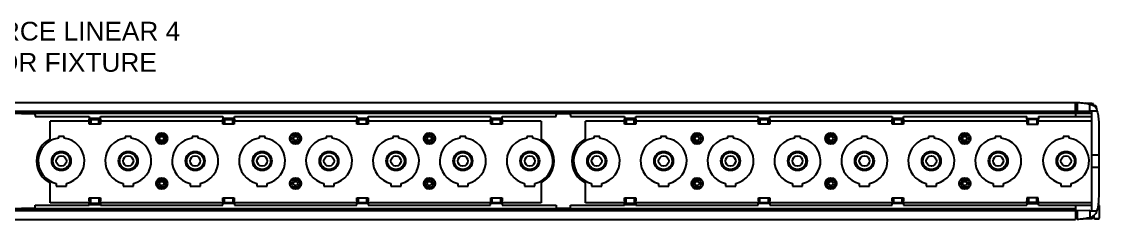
# Model space of a CAD drawing. Header units: inches. Extents: x -19 to 59.5, y 0.2 to 7.5.
# Drawn here: x 20.02 to 59.48, y 0.22 to 7.48 of the extents above; entities that cross this region are included whole.
import ezdxf

# ---------------------------------------------------------------- set-up
doc = ezdxf.new("R2010")
doc.units = ezdxf.units.IN
doc.header["$LTSCALE"] = 0.75
doc.header["$MEASUREMENT"] = 0
doc.layers.get('0').update_dxf_attribs({"linetype": 'CONTINUOUS'})
doc.layers.add('TEXT', color=1, linetype='CONTINUOUS')
doc.styles.add('ARIAL', font='arial.ttf')

msp = doc.modelspace()

# ---------------------------------------------------------------- linework, layer by layer
for p, q in [((-18.095, 4.507), (58.666, 4.507)), ((58.666, 4.51), (58.758, 4.504)), ((59.193, 4.476), (58.974, 4.48)), ((59.116, 4.455), (59.118, 4.454)), ((59.13, 4.227), (59.13, 4.443)), ((59.193, 4.436), (59.193, 4.476)), ((59.267, 4.461), (59.208, 4.461)), ((59.267, 4.391), (59.267, 4.461)), ((59.346, 4.385), (59.267, 4.385)), ((-18.095, 4.194), (58.606, 4.194)), ((-18.095, 4.122), (58.606, 4.122)), ((20.487, 4.088), (20.024, 4.088)), ((20.518, 4.057), (20.518, 3.99)), ((20.518, 3.99), (22.495, 3.99)), ((22.495, 3.99), (22.495, 3.897)), ((22.916, 3.897), (22.916, 3.99)), ((22.916, 3.99), (27.395, 3.99)), ((27.395, 3.99), (27.395, 3.897)), ((27.816, 3.897), (27.816, 3.99)), ((27.816, 3.99), (32.295, 3.99)), ((32.295, 3.99), (32.295, 3.897)), ((32.716, 3.897), (32.716, 3.99)), ((32.716, 3.99), (37.195, 3.99)), ((37.195, 3.99), (37.195, 3.897)), ((37.616, 3.897), (37.616, 3.99)), ((37.616, 3.99), (39.593, 3.99)), ((39.593, 3.99), (39.593, 4.057)), ((40.087, 4.088), (39.624, 4.088)), ((40.118, 4.057), (40.118, 3.99)), ((40.118, 3.99), (42.095, 3.99)), ((42.095, 3.99), (42.095, 3.897)), ((42.516, 3.897), (42.516, 3.99)), ((42.516, 3.99), (46.995, 3.99)), ((46.995, 3.99), (46.995, 3.897)), ((47.416, 3.897), (47.416, 3.99)), ((47.416, 3.99), (51.895, 3.99)), ((51.895, 3.99), (51.895, 3.897)), ((52.316, 3.897), (52.316, 3.99)), ((52.316, 3.99), (56.825, 3.99)), ((56.825, 3.897), (56.825, 3.99)), ((57.247, 3.99), (59.206, 3.99)), ((57.247, 3.99), (57.247, 3.897)), ((58.606, 4.194), (58.606, 3.99)), ((58.666, 4.182), (58.606, 4.181)), ((58.606, 4.112), (59.206, 4.112)), ((59.116, 4.174), (58.654, 4.182)), ((59.126, 4.198), (59.126, 4.184)), ((59.206, 0.535), (59.206, 4.191)), ((21.068, 3.172), (21.068, 3.823)), ((22.498, 3.823), (21.068, 3.823)), ((22.916, 3.923), (22.495, 3.923)), ((22.495, 3.882), (22.916, 3.882)), ((22.496, 3.863), (22.497, 3.857)), ((22.498, 3.711), (22.498, 3.823)), ((22.913, 3.711), (22.498, 3.711)), ((22.555, 3.882), (22.555, 3.711)), ((22.855, 3.711), (22.855, 3.882)), ((22.913, 3.823), (22.913, 3.711)), ((27.398, 3.823), (22.913, 3.823)), ((22.914, 3.857), (22.915, 3.863)), ((27.816, 3.923), (27.395, 3.923)), ((27.395, 3.882), (27.816, 3.882)), ((27.396, 3.863), (27.397, 3.857)), ((27.398, 3.711), (27.398, 3.823)), ((27.813, 3.711), (27.398, 3.711)), ((27.455, 3.882), (27.455, 3.711)), ((27.755, 3.711), (27.755, 3.882)), ((27.813, 3.823), (27.813, 3.711)), ((32.298, 3.823), (27.813, 3.823)), ((27.814, 3.857), (27.815, 3.863)), ((32.716, 3.923), (32.295, 3.923)), ((32.295, 3.882), (32.716, 3.882)), ((32.296, 3.863), (32.297, 3.857)), ((32.298, 3.711), (32.298, 3.823)), ((32.713, 3.711), (32.298, 3.711)), ((32.355, 3.882), (32.355, 3.711)), ((32.655, 3.711), (32.655, 3.882)), ((32.713, 3.823), (32.713, 3.711)), ((37.198, 3.823), (32.713, 3.823)), ((32.714, 3.857), (32.715, 3.863)), ((37.616, 3.923), (37.195, 3.923)), ((37.195, 3.882), (37.616, 3.882)), ((37.196, 3.863), (37.197, 3.857)), ((37.198, 3.711), (37.198, 3.823)), ((37.613, 3.711), (37.198, 3.711)), ((37.255, 3.882), (37.255, 3.711)), ((37.555, 3.711), (37.555, 3.882)), ((39.043, 3.823), (37.613, 3.823)), ((37.613, 3.823), (37.613, 3.711)), ((37.614, 3.857), (37.615, 3.863)), ((39.043, 3.823), (39.043, 3.163)), ((40.668, 3.172), (40.668, 3.823)), ((42.098, 3.823), (40.668, 3.823)), ((42.516, 3.923), (42.095, 3.923)), ((42.095, 3.882), (42.516, 3.882)), ((42.096, 3.863), (42.097, 3.857)), ((42.098, 3.711), (42.098, 3.823)), ((42.513, 3.711), (42.098, 3.711)), ((42.155, 3.882), (42.155, 3.711)), ((42.455, 3.711), (42.455, 3.882)), ((42.513, 3.823), (42.513, 3.711)), ((46.998, 3.823), (42.513, 3.823)), ((42.514, 3.857), (42.515, 3.863)), ((47.416, 3.923), (46.995, 3.923)), ((46.995, 3.882), (47.416, 3.882)), ((46.996, 3.863), (46.997, 3.857)), ((46.998, 3.711), (46.998, 3.823)), ((47.413, 3.711), (46.998, 3.711)), ((47.055, 3.882), (47.055, 3.711)), ((47.355, 3.711), (47.355, 3.882)), ((47.413, 3.823), (47.413, 3.711)), ((51.898, 3.823), (47.413, 3.823)), ((47.414, 3.857), (47.415, 3.863)), ((52.316, 3.923), (51.895, 3.923)), ((51.895, 3.882), (52.316, 3.882)), ((51.896, 3.863), (51.897, 3.857)), ((51.898, 3.711), (51.898, 3.823)), ((52.313, 3.711), (51.898, 3.711)), ((51.955, 3.882), (51.955, 3.711)), ((52.255, 3.711), (52.255, 3.882)), ((56.829, 3.823), (52.313, 3.823)), ((52.313, 3.823), (52.313, 3.711)), ((52.314, 3.857), (52.315, 3.863)), ((56.825, 3.923), (57.247, 3.923)), ((57.247, 3.882), (56.826, 3.882)), ((56.827, 3.857), (56.827, 3.863)), ((56.829, 3.823), (56.829, 3.711)), ((56.829, 3.711), (57.244, 3.711)), ((56.886, 3.711), (56.886, 3.882)), ((57.186, 3.882), (57.186, 3.711)), ((59.206, 3.823), (57.244, 3.823)), ((57.244, 3.711), (57.244, 3.823)), ((57.246, 3.863), (57.245, 3.857)), ((21.371, 3.26), (21.371, 3.201)), ((21.59, 3.201), (21.59, 3.26)), ((23.821, 3.26), (23.821, 3.201)), ((24.04, 3.201), (24.04, 3.26)), ((26.271, 3.26), (26.271, 3.201)), ((26.49, 3.201), (26.49, 3.26)), ((28.721, 3.26), (28.721, 3.201)), ((28.94, 3.201), (28.94, 3.26)), ((31.171, 3.26), (31.171, 3.201)), ((31.39, 3.201), (31.39, 3.26)), ((33.621, 3.26), (33.621, 3.201)), ((33.84, 3.201), (33.84, 3.26)), ((36.071, 3.26), (36.071, 3.201)), ((36.29, 3.201), (36.29, 3.26)), ((38.521, 3.26), (38.521, 3.201)), ((38.74, 3.201), (38.74, 3.26)), ((40.971, 3.26), (40.971, 3.201)), ((41.19, 3.201), (41.19, 3.26)), ((43.421, 3.26), (43.421, 3.201)), ((43.64, 3.201), (43.64, 3.26)), ((45.871, 3.26), (45.871, 3.201)), ((46.09, 3.201), (46.09, 3.26)), ((48.321, 3.26), (48.321, 3.201)), ((48.54, 3.201), (48.54, 3.26)), ((50.771, 3.26), (50.771, 3.201)), ((50.99, 3.201), (50.99, 3.26)), ((53.221, 3.26), (53.221, 3.201)), ((53.44, 3.201), (53.44, 3.26)), ((55.671, 3.26), (55.671, 3.201)), ((55.89, 3.201), (55.89, 3.26)), ((58.152, 3.26), (58.152, 3.201)), ((58.371, 3.201), (58.371, 3.26)), ((59.206, 2.594), (59.439, 2.594)), ((59.458, 2.594), (59.459, 2.132)), ((59.206, 2.133), (59.439, 2.133)), ((21.068, 0.829), (21.068, 1.554)), ((21.292, 1.539), (21.292, 1.442)), ((21.292, 1.442), (21.669, 1.442)), ((21.669, 1.442), (21.669, 1.539)), ((23.742, 1.539), (23.742, 1.442)), ((23.742, 1.442), (24.119, 1.442)), ((24.119, 1.442), (24.119, 1.539)), ((26.192, 1.539), (26.192, 1.442)), ((26.192, 1.442), (26.569, 1.442)), ((26.569, 1.442), (26.569, 1.539)), ((28.642, 1.539), (28.642, 1.442)), ((28.642, 1.442), (29.019, 1.442)), ((29.019, 1.442), (29.019, 1.539)), ((31.092, 1.539), (31.092, 1.442)), ((31.092, 1.442), (31.469, 1.442)), ((31.469, 1.442), (31.469, 1.539)), ((33.542, 1.539), (33.542, 1.442)), ((33.542, 1.442), (33.919, 1.442)), ((33.919, 1.442), (33.919, 1.539)), ((35.992, 1.539), (35.992, 1.442)), ((35.992, 1.442), (36.369, 1.442)), ((36.369, 1.442), (36.369, 1.539)), ((38.442, 1.539), (38.442, 1.442)), ((38.442, 1.442), (38.819, 1.442)), ((38.819, 1.442), (38.819, 1.539)), ((39.043, 1.564), (39.043, 0.829)), ((40.668, 0.829), (40.668, 1.554)), ((40.892, 1.539), (40.892, 1.442)), ((40.892, 1.442), (41.269, 1.442)), ((41.269, 1.442), (41.269, 1.539)), ((43.342, 1.539), (43.342, 1.442)), ((43.342, 1.442), (43.719, 1.442)), ((43.719, 1.442), (43.719, 1.539)), ((45.792, 1.539), (45.792, 1.442)), ((45.792, 1.442), (46.169, 1.442)), ((46.169, 1.442), (46.169, 1.539)), ((48.242, 1.539), (48.242, 1.442)), ((48.242, 1.442), (48.619, 1.442)), ((48.619, 1.442), (48.619, 1.539)), ((50.692, 1.539), (50.692, 1.442)), ((50.692, 1.442), (51.069, 1.442)), ((51.069, 1.442), (51.069, 1.539)), ((53.142, 1.539), (53.142, 1.442)), ((53.142, 1.442), (53.519, 1.442)), ((53.519, 1.442), (53.519, 1.539)), ((55.592, 1.539), (55.592, 1.442)), ((55.592, 1.442), (55.969, 1.442)), ((55.969, 1.442), (55.969, 1.539)), ((58.073, 1.539), (58.073, 1.442)), ((58.073, 1.442), (58.45, 1.442)), ((58.45, 1.442), (58.45, 1.539)), ((22.495, 0.829), (21.068, 0.829)), ((22.495, 0.844), (22.555, 0.844)), ((22.495, 0.736), (22.495, 0.829)), ((22.916, 0.804), (22.495, 0.804)), ((22.496, 0.863), (22.497, 0.869)), ((22.498, 0.903), (22.498, 1.015)), ((22.498, 1.015), (22.913, 1.015)), ((22.555, 0.844), (22.555, 1.015)), ((22.855, 1.015), (22.855, 0.844)), ((22.855, 0.844), (22.916, 0.844)), ((22.913, 1.015), (22.913, 0.903)), ((22.914, 0.869), (22.915, 0.863)), ((22.916, 0.829), (22.916, 0.736)), ((27.395, 0.829), (22.916, 0.829)), ((27.395, 0.844), (27.816, 0.844)), ((27.395, 0.736), (27.395, 0.829)), ((27.816, 0.804), (27.395, 0.804)), ((27.396, 0.863), (27.397, 0.869)), ((27.398, 0.903), (27.398, 1.015)), ((27.398, 1.015), (27.813, 1.015)), ((27.455, 0.844), (27.455, 1.015)), ((27.755, 1.015), (27.755, 0.844)), ((27.813, 1.015), (27.813, 0.903)), ((27.814, 0.869), (27.815, 0.863)), ((27.816, 0.829), (27.816, 0.736)), ((32.295, 0.829), (27.816, 0.829)), ((32.295, 0.844), (32.716, 0.844)), ((32.295, 0.736), (32.295, 0.829)), ((32.716, 0.804), (32.295, 0.804)), ((32.296, 0.863), (32.297, 0.869)), ((32.298, 0.903), (32.298, 1.015)), ((32.298, 1.015), (32.713, 1.015)), ((32.355, 0.844), (32.355, 1.015)), ((32.655, 1.015), (32.655, 0.844)), ((32.713, 1.015), (32.713, 0.903)), ((32.714, 0.869), (32.715, 0.863)), ((32.716, 0.829), (32.716, 0.736)), ((37.195, 0.829), (32.716, 0.829)), ((37.195, 0.844), (37.616, 0.844)), ((37.195, 0.736), (37.195, 0.829)), ((37.616, 0.804), (37.195, 0.804)), ((37.196, 0.863), (37.197, 0.869)), ((37.198, 0.903), (37.198, 1.015)), ((37.198, 1.015), (37.613, 1.015)), ((37.255, 0.844), (37.255, 1.015)), ((37.555, 1.015), (37.555, 0.844)), ((37.613, 1.015), (37.613, 0.903)), ((37.614, 0.869), (37.615, 0.863)), ((39.043, 0.829), (37.616, 0.829)), ((37.616, 0.829), (37.616, 0.736)), ((42.095, 0.829), (40.668, 0.829)), ((42.095, 0.844), (42.155, 0.844)), ((42.095, 0.736), (42.095, 0.829)), ((42.516, 0.804), (42.095, 0.804)), ((42.096, 0.863), (42.097, 0.869)), ((42.098, 0.903), (42.098, 1.015)), ((42.098, 1.015), (42.513, 1.015)), ((42.155, 0.844), (42.155, 1.015)), ((42.455, 1.015), (42.455, 0.844)), ((42.455, 0.844), (42.516, 0.844)), ((42.513, 1.015), (42.513, 0.903)), ((42.514, 0.869), (42.515, 0.863)), ((42.516, 0.829), (42.516, 0.736)), ((46.995, 0.829), (42.516, 0.829)), ((46.995, 0.844), (47.416, 0.844)), ((46.995, 0.736), (46.995, 0.829)), ((47.416, 0.804), (46.995, 0.804)), ((46.996, 0.863), (46.997, 0.869)), ((46.998, 0.903), (46.998, 1.015)), ((46.998, 1.015), (47.413, 1.015)), ((47.055, 0.844), (47.055, 1.015)), ((47.355, 1.015), (47.355, 0.844)), ((47.413, 1.015), (47.413, 0.903)), ((47.414, 0.869), (47.415, 0.863)), ((47.416, 0.829), (47.416, 0.736)), ((51.895, 0.829), (47.416, 0.829)), ((51.895, 0.844), (52.316, 0.844)), ((51.895, 0.736), (51.895, 0.829)), ((52.316, 0.804), (51.895, 0.804)), ((51.896, 0.863), (51.897, 0.869)), ((51.898, 0.903), (51.898, 1.015)), ((51.898, 1.015), (52.313, 1.015)), ((51.955, 0.844), (51.955, 1.015)), ((52.255, 1.015), (52.255, 0.844)), ((52.313, 1.015), (52.313, 0.903)), ((52.314, 0.869), (52.315, 0.863)), ((56.825, 0.829), (52.316, 0.829)), ((52.316, 0.829), (52.316, 0.736)), ((56.825, 0.829), (56.825, 0.736)), ((56.825, 0.804), (57.247, 0.804)), ((57.247, 0.844), (56.826, 0.844)), ((56.827, 0.869), (56.827, 0.863)), ((56.829, 1.015), (56.829, 0.903)), ((57.244, 1.015), (56.829, 1.015)), ((56.886, 1.015), (56.886, 0.844)), ((57.186, 0.844), (57.186, 1.015)), ((57.244, 0.903), (57.244, 1.015)), ((57.246, 0.863), (57.245, 0.869)), ((57.247, 0.736), (57.247, 0.829)), ((59.206, 0.829), (57.247, 0.829)), ((58.606, 0.604), (-18.095, 0.604)), ((58.606, 0.532), (-18.095, 0.532)), ((20.024, 0.638), (20.487, 0.638)), ((20.518, 0.669), (20.518, 0.736)), ((20.518, 0.736), (22.495, 0.736)), ((22.495, 0.763), (22.916, 0.763)), ((22.916, 0.736), (27.395, 0.736)), ((27.816, 0.736), (32.295, 0.736)), ((32.716, 0.736), (37.195, 0.736)), ((37.616, 0.736), (39.593, 0.736)), ((39.593, 0.736), (39.593, 0.669)), ((39.624, 0.638), (40.087, 0.638)), ((40.118, 0.669), (40.118, 0.736)), ((40.118, 0.736), (42.095, 0.736)), ((42.095, 0.763), (42.516, 0.763)), ((42.516, 0.736), (46.995, 0.736)), ((47.416, 0.736), (51.895, 0.736)), ((52.316, 0.736), (56.825, 0.736)), ((57.247, 0.736), (59.206, 0.736)), ((58.606, 0.736), (58.606, 0.532)), ((58.606, 0.545), (58.666, 0.544)), ((58.654, 0.545), (59.126, 0.553)), ((59.436, 0.754), (59.468, 0.754)), ((59.484, 0.735), (59.468, 0.744)), ((59.484, 0.261), (59.484, 0.735)), ((-18.095, 0.22), (58.606, 0.22)), ((58.666, 0.221), (58.666, 0.216)), ((58.719, 0.22), (58.666, 0.216)), ((58.969, 0.247), (59.193, 0.25)), ((59.208, 0.266), (59.208, 0.309)), ((59.208, 0.266), (59.267, 0.266)), ((59.267, 0.266), (59.267, 0.354)), ((59.279, 0.309), (59.289, 0.305)), ((59.289, 0.261), (59.289, 0.368)), ((59.289, 0.261), (59.304, 0.252)), ((59.304, 0.242), (59.468, 0.242)), ((59.468, 0.242), (59.304, 0.242)), ((59.468, 0.252), (59.484, 0.261))]:
    msp.add_line(p, q)
at = {"flags": 128}
for points in [[(58.666, 4.464), (58.641, 4.463), (58.616, 4.463)], [(59.38, 4.195), (59.268, 4.193), (59.141, 4.19)], [(59.141, 0.536), (59.261, 0.534), (59.366, 0.532)], [(58.666, 0.263), (58.641, 0.263), (58.606, 0.264)]]:
    msp.add_lwpolyline(points, dxfattribs=at)
for centre, radius in [((25.155, 3.188), 0.209), ((25.155, 3.188), 0.15), ((25.155, 3.188), 0.078), ((30.055, 3.188), 0.209), ((30.055, 3.188), 0.15), ((30.055, 3.188), 0.078), ((34.955, 3.188), 0.209), ((34.955, 3.188), 0.15), ((34.955, 3.188), 0.078), ((44.755, 3.188), 0.209), ((44.755, 3.188), 0.15), ((44.755, 3.188), 0.078), ((49.655, 3.188), 0.209), ((49.655, 3.188), 0.15), ((49.655, 3.188), 0.078), ((54.555, 3.188), 0.209), ((54.555, 3.188), 0.15), ((54.555, 3.188), 0.078), ((21.48, 2.363), 0.352), ((21.48, 2.363), 0.311), ((21.48, 2.363), 0.187), ((23.93, 2.363), 0.352), ((23.93, 2.363), 0.311), ((23.93, 2.363), 0.187), ((26.38, 2.363), 0.352), ((26.38, 2.363), 0.311), ((26.38, 2.363), 0.187), ((28.83, 2.363), 0.352), ((28.83, 2.363), 0.311), ((28.83, 2.363), 0.187), ((31.28, 2.363), 0.352), ((31.28, 2.363), 0.311), ((31.28, 2.363), 0.187), ((33.73, 2.363), 0.352), ((33.73, 2.363), 0.311), ((33.73, 2.363), 0.187), ((36.18, 2.363), 0.352), ((36.18, 2.363), 0.311), ((36.18, 2.363), 0.187), ((38.63, 2.363), 0.352), ((38.63, 2.363), 0.311), ((38.63, 2.363), 0.187), ((41.08, 2.363), 0.352), ((41.08, 2.363), 0.311), ((41.08, 2.363), 0.187), ((43.53, 2.363), 0.352), ((43.53, 2.363), 0.311), ((43.53, 2.363), 0.187), ((45.98, 2.363), 0.352), ((45.98, 2.363), 0.311), ((45.98, 2.363), 0.187), ((48.43, 2.363), 0.352), ((48.43, 2.363), 0.311), ((48.43, 2.363), 0.187), ((50.88, 2.363), 0.352), ((50.88, 2.363), 0.311), ((50.88, 2.363), 0.187), ((53.33, 2.363), 0.352), ((53.33, 2.363), 0.311), ((53.33, 2.363), 0.187), ((55.78, 2.363), 0.352), ((55.78, 2.363), 0.311), ((55.78, 2.363), 0.187), ((58.261, 2.363), 0.352), ((58.261, 2.363), 0.311), ((58.261, 2.363), 0.187), ((25.155, 1.538), 0.209), ((25.155, 1.538), 0.15), ((25.155, 1.538), 0.078), ((30.055, 1.538), 0.209), ((30.055, 1.538), 0.15), ((30.055, 1.538), 0.078), ((34.955, 1.538), 0.209), ((34.955, 1.538), 0.15), ((34.955, 1.538), 0.078), ((44.755, 1.538), 0.209), ((44.755, 1.538), 0.15), ((44.755, 1.538), 0.078), ((49.655, 1.538), 0.209), ((49.655, 1.538), 0.15), ((49.655, 1.538), 0.078), ((54.555, 1.538), 0.209), ((54.555, 1.538), 0.15), ((54.555, 1.538), 0.078)]:
    msp.add_circle(centre, radius)
for centre, radius, start, end in [((59.193, 4.466), 0.01, 0, 89), ((59.346, 4.365), 0.0197, 21.1895, 90), ((58.993, 4.228), 0.398, 4.4297, 21.1895), ((20.487, 4.057), 0.0313, 0, 90), ((39.624, 4.057), 0.0313, 90, 180), ((40.087, 4.057), 0.0313, 0, 90), ((59.116, 4.184), 0.01, 269, 0), ((21.477, 2.363), 0.907, 116.8307, 243.1693), ((21.48, 2.363), 0.845, 97.4403, 257.1307), ((21.48, 2.363), 0.903, 83.0398, 96.9602), ((21.48, 2.363), 0.845, 282.8694, 82.5597), ((23.93, 2.363), 0.845, 97.4403, 257.1307), ((23.93, 2.363), 0.903, 83.0398, 96.9602), ((23.93, 2.363), 0.845, 282.8694, 82.5597), ((26.38, 2.363), 0.845, 97.4403, 257.1307), ((26.38, 2.363), 0.903, 83.0398, 96.9602), ((26.38, 2.363), 0.845, 282.8694, 82.5597), ((28.83, 2.363), 0.845, 97.4403, 257.1307), ((28.83, 2.363), 0.903, 83.0398, 96.9602), ((28.83, 2.363), 0.845, 282.8694, 82.5597), ((31.28, 2.363), 0.845, 97.4403, 257.1307), ((31.28, 2.363), 0.903, 83.0398, 96.9602), ((31.28, 2.363), 0.845, 282.8694, 82.5597), ((33.73, 2.363), 0.845, 97.4403, 257.1307), ((33.73, 2.363), 0.903, 83.0398, 96.9602), ((33.73, 2.363), 0.845, 282.8694, 82.5597), ((36.18, 2.363), 0.845, 97.4403, 257.1307), ((36.18, 2.363), 0.903, 83.0398, 96.9602), ((36.18, 2.363), 0.845, 282.8694, 82.5597), ((38.63, 2.363), 0.845, 97.4403, 257.1307), ((38.63, 2.363), 0.903, 83.0398, 96.9602), ((38.63, 2.363), 0.845, 282.8694, 82.5597), ((38.615, 2.363), 0.907, 298.1414, 61.8586), ((41.077, 2.363), 0.907, 116.8307, 243.1693), ((41.08, 2.363), 0.845, 97.4403, 257.1307), ((41.08, 2.363), 0.903, 83.0398, 96.9602), ((41.08, 2.363), 0.845, 282.8694, 82.5597), ((43.53, 2.363), 0.845, 97.4403, 257.1307), ((43.53, 2.363), 0.903, 83.0398, 96.9602), ((43.53, 2.363), 0.845, 282.8694, 82.5597), ((45.98, 2.363), 0.845, 97.4403, 257.1307), ((45.98, 2.363), 0.903, 83.0398, 96.9602), ((45.98, 2.363), 0.845, 282.8694, 82.5597), ((48.43, 2.363), 0.845, 97.4403, 257.1307), ((48.43, 2.363), 0.903, 83.0398, 96.9602), ((48.43, 2.363), 0.845, 282.8694, 82.5597), ((50.88, 2.363), 0.845, 97.4403, 257.1307), ((50.88, 2.363), 0.903, 83.0398, 96.9602), ((50.88, 2.363), 0.845, 282.8694, 82.5597), ((53.33, 2.363), 0.845, 97.4403, 257.1307), ((53.33, 2.363), 0.903, 83.0398, 96.9602), ((53.33, 2.363), 0.845, 282.8694, 82.5597), ((55.78, 2.363), 0.845, 97.4403, 257.1307), ((55.78, 2.363), 0.903, 83.0398, 96.9602), ((55.78, 2.363), 0.845, 282.8694, 82.5597), ((58.261, 2.363), 0.845, 97.4403, 257.1307), ((58.261, 2.363), 0.903, 83.0398, 96.9602), ((58.261, 2.363), 0.845, 282.8694, 82.5597), ((20.487, 0.669), 0.0313, 270, 0), ((39.624, 0.669), 0.0313, 180, 270), ((40.087, 0.669), 0.0313, 270, 0), ((59.193, 0.26), 0.01, 271, 0), ((59.285, 0.325), 0.0173, 180, 250)]:
    msp.add_arc(centre, radius, start, end)
at = {"extrusion": (0, 0, -1)}
for centre, start_param, end_param in [((22.497, 3.897), 3.700192, 4.712389), ((22.495, 3.823), 0.558599, 1.570796), ((22.916, 3.823), 4.712389, 5.724586), ((22.914, 3.897), 1.570796, 2.582993), ((27.397, 3.897), 3.700192, 4.712389), ((27.395, 3.823), 0.558599, 1.570796), ((27.816, 3.823), 4.712389, 5.724586), ((27.814, 3.897), 1.570796, 2.582993), ((32.297, 3.897), 3.700192, 4.712389), ((32.295, 3.823), 0.558599, 1.570796), ((32.716, 3.823), 4.712389, 5.724586), ((32.714, 3.897), 1.570796, 2.582993), ((37.197, 3.897), 3.700192, 4.712389), ((37.195, 3.823), 0.558599, 1.570796), ((37.616, 3.823), 4.712389, 5.724586), ((37.614, 3.897), 1.570796, 2.582993), ((42.097, 3.897), 3.700192, 4.712389), ((42.095, 3.823), 0.558599, 1.570796), ((42.516, 3.823), 4.712389, 5.724586), ((42.514, 3.897), 1.570796, 2.582993), ((46.997, 3.897), 3.700192, 4.712389), ((46.995, 3.823), 0.558599, 1.570796), ((47.416, 3.823), 4.712389, 5.724586), ((47.414, 3.897), 1.570796, 2.582993), ((51.897, 3.897), 3.700192, 4.712389), ((51.895, 3.823), 0.558599, 1.570796), ((52.316, 3.823), 4.712389, 5.724586), ((52.314, 3.897), 1.570796, 2.582993), ((22.497, 0.829), 4.712389, 5.724586), ((22.495, 0.903), 1.570796, 2.582993), ((22.916, 0.903), 3.700192, 4.712389), ((22.914, 0.829), 0.558599, 1.570796), ((27.397, 0.829), 4.712389, 5.724586), ((27.395, 0.903), 1.570796, 2.582993), ((27.816, 0.903), 3.700192, 4.712389), ((27.814, 0.829), 0.558599, 1.570796), ((32.297, 0.829), 4.712389, 5.724586), ((32.295, 0.903), 1.570796, 2.582993), ((32.716, 0.903), 3.700192, 4.712389), ((32.714, 0.829), 0.558599, 1.570796), ((37.197, 0.829), 4.712389, 5.724586), ((37.195, 0.903), 1.570796, 2.582993), ((37.616, 0.903), 3.700192, 4.712389), ((37.614, 0.829), 0.558599, 1.570796), ((42.097, 0.829), 4.712389, 5.724586), ((42.095, 0.903), 1.570796, 2.582993), ((42.516, 0.903), 3.700192, 4.712389), ((42.514, 0.829), 0.558599, 1.570796), ((46.997, 0.829), 4.712389, 5.724586), ((46.995, 0.903), 1.570796, 2.582993), ((47.416, 0.903), 3.700192, 4.712389), ((47.414, 0.829), 0.558599, 1.570796), ((51.897, 0.829), 4.712389, 5.724586), ((51.895, 0.903), 1.570796, 2.582993), ((52.316, 0.903), 3.700192, 4.712389), ((52.314, 0.829), 0.558599, 1.570796)]:
    msp.add_ellipse(centre, major_axis=(0, 0.04), ratio=0.069927, start_param=start_param, end_param=end_param, dxfattribs=at)
for centre, start_param, end_param in [((56.828, 3.897), 1.570796, 2.582993), ((56.826, 3.823), 4.712389, 5.724586), ((57.247, 3.823), 0.558599, 1.570796), ((57.244, 3.897), 3.700192, 4.712389), ((56.828, 0.829), 0.558599, 1.570796), ((56.826, 0.903), 3.700192, 4.712389), ((57.247, 0.903), 1.570796, 2.582993), ((57.244, 0.829), 4.712389, 5.724586)]:
    msp.add_ellipse(centre, major_axis=(0, 0.04), ratio=0.069927, start_param=start_param, end_param=end_param)
for points, knots in [([(58.606, 4.194), (58.606, 4.213), (58.606, 4.26), (58.606, 4.333), (58.606, 4.418), (58.606, 4.475), (58.606, 4.507)], [0, 0, 0, 0, 0.183601, 0.442097, 0.697858, 1, 1, 1, 1]), ([(58.666, 4.506), (58.666, 4.506), (58.666, 4.508), (58.666, 4.509), (58.666, 4.51)], [0, 0, 0, 0, 0.537391, 1, 1, 1, 1]), ([(58.666, 4.506), (58.666, 4.448), (58.666, 4.341), (58.666, 4.233), (58.666, 4.182)], [0, 0, 0, 0, 0.534644, 1, 1, 1, 1]), ([(58.758, 4.504), (58.813, 4.5), (58.933, 4.491), (59.052, 4.467), (59.116, 4.455)], [0, 0, 0, 0, 0.45463, 1, 1, 1, 1]), ([(59.126, 4.444), (59.126, 4.444), (59.126, 4.446), (59.125, 4.448), (59.124, 4.451), (59.121, 4.453), (59.119, 4.454), (59.118, 4.454)], [0, 0, 0, 0, 0.008436, 0.328548, 0.573132, 0.785961, 1, 1, 1, 1]), ([(59.13, 4.458), (59.165, 4.445), (59.24, 4.419), (59.339, 4.345), (59.376, 4.271), (59.394, 4.234)], [0, 0, 0, 0, 0.307624, 0.656227, 1, 1, 1, 1]), ([(59.13, 4.443), (59.13, 4.445), (59.13, 4.45), (59.13, 4.455), (59.13, 4.457), (59.13, 4.458), (59.13, 4.458)], [0, 0, 0, 0, 0.270074, 0.540459, 0.802301, 1, 1, 1, 1]), ([(59.13, 4.2), (59.13, 4.202), (59.13, 4.206), (59.13, 4.213), (59.13, 4.222), (59.13, 4.226), (59.13, 4.227)], [0, 0, 0, 0, 0.170641, 0.51981, 0.86865, 1, 1, 1, 1]), ([(59.13, 4.2), (59.13, 4.199), (59.131, 4.196), (59.134, 4.192), (59.138, 4.19), (59.14, 4.19), (59.14, 4.19), (59.141, 4.19)], [0, 0, 0, 0, 0.180108, 0.478421, 0.917908, 0.992247, 1, 1, 1, 1]), ([(59.381, 4.195), (59.383, 4.195), (59.387, 4.195), (59.392, 4.199), (59.397, 4.203), (59.399, 4.208), (59.4, 4.212), (59.4, 4.216), (59.4, 4.218), (59.399, 4.221), (59.398, 4.224), (59.397, 4.228), (59.395, 4.232), (59.394, 4.234), (59.394, 4.235)], [0, 0, 0, 0, 0.093593, 0.236553, 0.34785, 0.440683, 0.519857, 0.58651, 0.640372, 0.686689, 0.759709, 0.867625, 0.967086, 1, 1, 1, 1]), ([(59.406, 4.18), (59.406, 4.181), (59.404, 4.187), (59.401, 4.197), (59.399, 4.204), (59.398, 4.207)], [0, 0, 0, 0, 0.077265, 0.599602, 1, 1, 1, 1]), ([(59.406, 4.18), (59.413, 4.151), (59.438, 4.052), (59.455, 3.877), (59.462, 3.66), (59.46, 3.302), (59.459, 2.947), (59.458, 2.664), (59.458, 2.594)], [0, 0, 0, 0, 0.0568429, 0.1929803, 0.3295789, 0.4662185, 0.8678607, 1, 1, 1, 1]), ([(59.439, 2.594), (59.441, 2.594), (59.445, 2.594), (59.45, 2.594), (59.454, 2.594), (59.456, 2.594), (59.458, 2.594), (59.458, 2.594), (59.458, 2.594)], [0, 0, 0, 0, 0.19877, 0.431219, 0.560686, 0.698641, 0.845081, 1, 1, 1, 1]), ([(59.459, 2.132), (59.459, 2.122), (59.459, 1.9), (59.461, 1.571), (59.463, 1.145), (59.452, 0.885), (59.432, 0.684), (59.406, 0.591), (59.394, 0.545)], [0, 0, 0, 0, 0.018447, 0.419569, 0.619975, 0.820223, 0.910252, 1, 1, 1, 1]), ([(59.439, 2.133), (59.441, 2.133), (59.446, 2.133), (59.451, 2.133), (59.455, 2.132), (59.457, 2.132), (59.458, 2.132), (59.459, 2.132), (59.459, 2.132)], [0, 0, 0, 0, 0.198342, 0.430601, 0.560125, 0.698186, 0.844816, 1, 1, 1, 1]), ([(58.606, 0.532), (58.606, 0.513), (58.606, 0.466), (58.606, 0.393), (58.606, 0.309), (58.606, 0.251), (58.606, 0.22)], [0, 0, 0, 0, 0.183601, 0.442097, 0.697858, 1, 1, 1, 1]), ([(58.666, 0.544), (58.666, 0.481), (58.666, 0.372), (58.666, 0.265), (58.666, 0.221)], [0, 0, 0, 0, 0.585292, 1, 1, 1, 1]), ([(59.126, 0.553), (59.126, 0.544), (59.126, 0.535), (59.126, 0.526), (59.126, 0.486), (59.126, 0.406), (59.126, 0.328), (59.126, 0.289)], [-0.109873, -0.109873, -0.109873, -0.109873, 0, 0, 0, 0.506091, 1, 1, 1, 1]), ([(59.379, 0.491), (59.358, 0.453), (59.315, 0.377), (59.219, 0.311), (59.154, 0.286), (59.13, 0.277)], [0, 0, 0, 0, 0.386589, 0.775726, 1, 1, 1, 1]), ([(59.379, 0.491), (59.379, 0.492), (59.381, 0.494), (59.382, 0.499), (59.384, 0.503), (59.385, 0.506), (59.386, 0.51), (59.386, 0.515), (59.384, 0.521), (59.38, 0.527), (59.374, 0.531), (59.369, 0.532), (59.366, 0.532), (59.366, 0.532)], [0, 0, 0, 0, 0.041918, 0.145894, 0.25282, 0.321588, 0.38785, 0.479919, 0.596266, 0.724085, 0.854909, 0.99467, 1, 1, 1, 1]), ([(59.384, 0.518), (59.385, 0.519), (59.386, 0.524), (59.39, 0.533), (59.392, 0.541), (59.394, 0.545)], [0, 0, 0, 0, 0.17786, 0.611414, 1, 1, 1, 1]), ([(59.116, 0.278), (59.066, 0.266), (58.975, 0.245), (58.842, 0.23), (58.76, 0.223), (58.719, 0.22)], [0, 0, 0, 0, 0.3862511, 0.6928064, 1, 1, 1, 1])]:
    msp.add_open_spline(points, degree=3, knots=knots)

# ---------------------------------------------------------------- texts
at = {"layer": 'TEXT', "insert": (19.801, 5.627), "char_height": 0.6875, "attachment_point": 8, "style": 'ARIAL'}
msp.add_mtext('COLORSOURCE LINEAR 4\\PLED INDOOR FIXTURE', dxfattribs=at)

doc.saveas('drawing.dxf')
